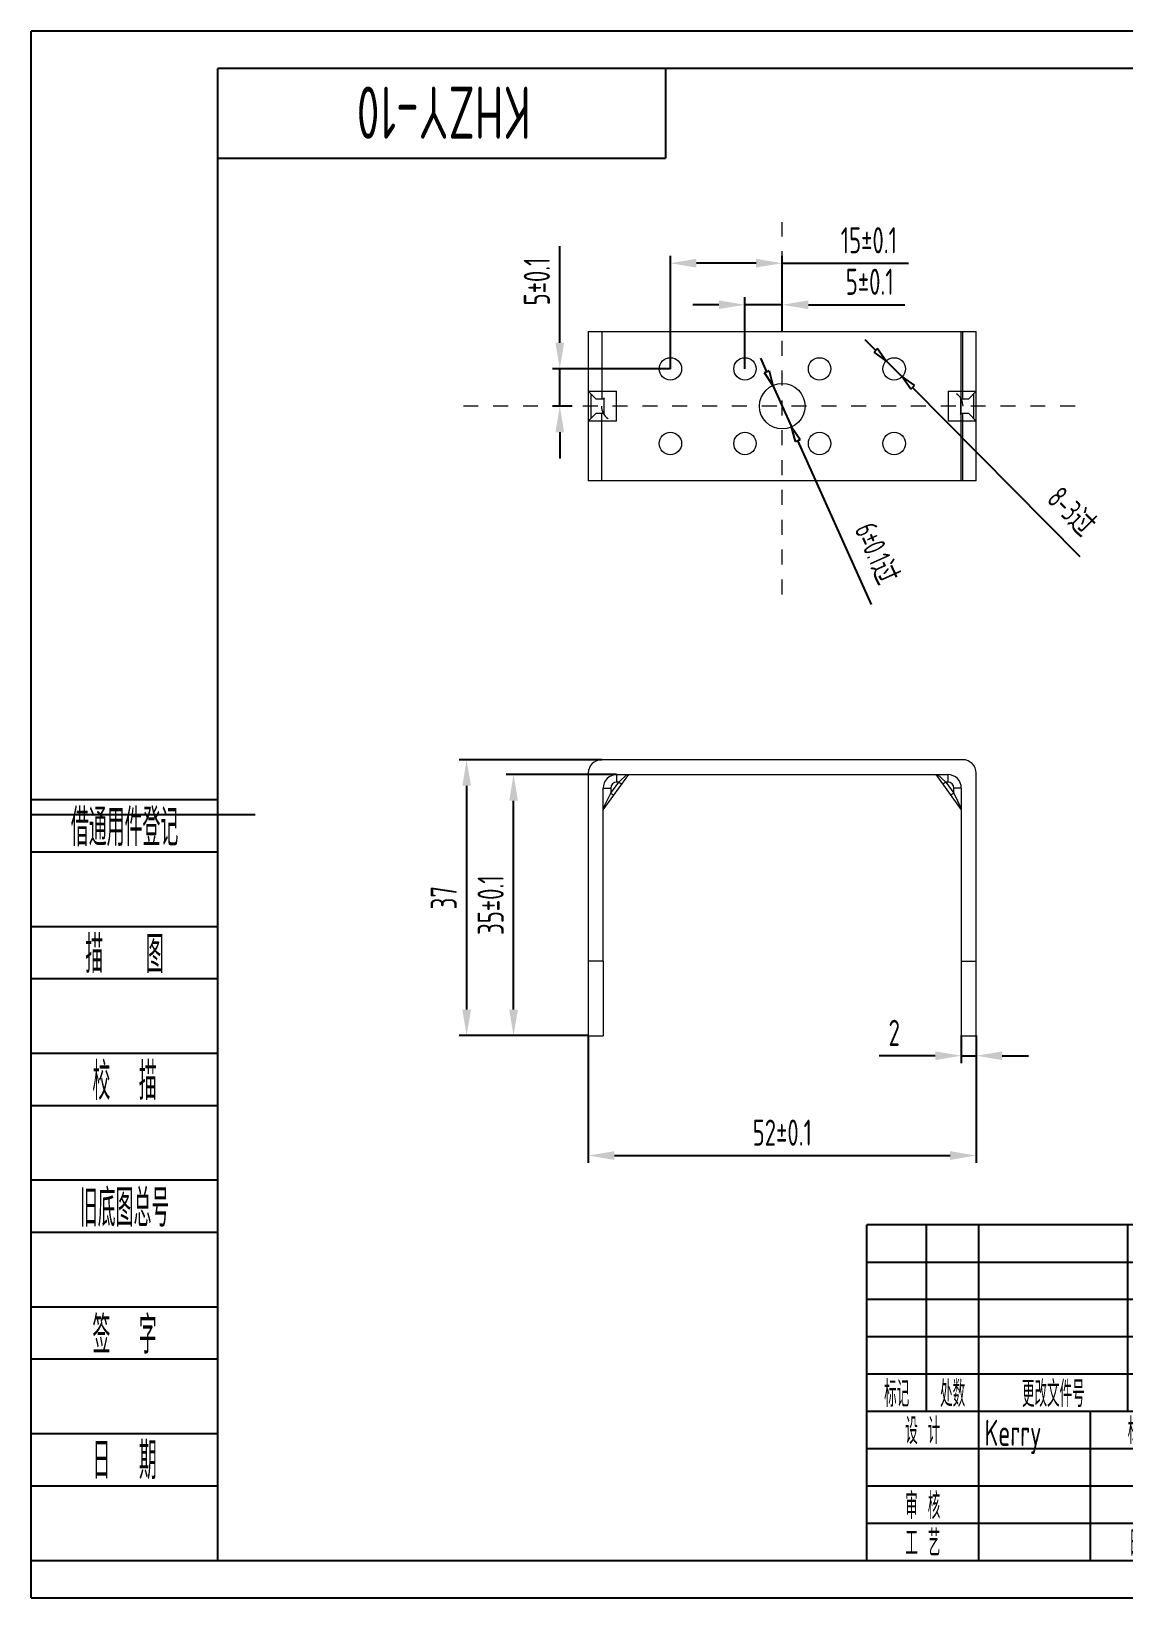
# Model space of a CAD drawing. Header units: inches. Extents: x -345 to 272, y -5 to 609.
# Drawn here: x -25 to 121.4, y -5 to 205 of the extents above; entities that cross this region are included whole.
import ezdxf
from ezdxf.enums import TextEntityAlignment as Align

# ---------------------------------------------------------------- set-up
doc = ezdxf.new("R2010")
doc.units = ezdxf.units.IN
doc.header["$MEASUREMENT"] = 0
doc.header["$PDMODE"] = 3
doc.header["$PDSIZE"] = 0.3125
doc.linetypes.add('DASHED', pattern=[0.2, 0.1, -0.1])
doc.layers.get('0').update_dxf_attribs({"linetype": 'CONTINUOUS'})
doc.layers.get('Defpoints').update_dxf_attribs({"linetype": 'CONTINUOUS'})
for name, color, linetype in [('02___PRT_ALL_AXES', 7, 'CONTINUOUS'), ('1轮廓实线层', 7, 'CONTINUOUS'), ('2细线层', 4, 'CONTINUOUS'), ('6文字层', 3, 'CONTINUOUS'), ('7标注层', 4, 'CONTINUOUS'), ('DIM', 211, 'CONTINUOUS')]:
    doc.layers.add(name, color=color, linetype=linetype)
doc.styles.add('PC_TEXTSTYLE', font='ISOCP.SHX', dxfattribs={"width": 0.707, "bigfont": 'GBCBIG.SHX'})
doc.dimstyles.new('GB_LINEAR', dxfattribs={"dimtxt": 3.5, "dimasz": 3.5, "dimexe": 1, "dimexo": 0, "dimgap": 1.5, "dimtad": 1, "dimdsep": 46, "dimtxsty": 'PC_TEXTSTYLE', "dimcen": 0, "dimclrd": 256, "dimclrt": 3, "dimadec": 0, "dimazin": 2, "dimtp": 0.1, "dimtm": 0.1, "dimtfac": 0.71, "dimtdec": 3, "dimtmove": 0, "dimatfit": 3, "dimfxl": 1, "dimtfill": 1, "dimarcsym": 0})

# ---------------------------------------------------------------- blocks, each defined once
blk = doc.blocks.new('ZwmFrameMain_A4^_^无分区图框^_^landscape')
at = {"layer": '1轮廓实线层'}
for p, q in [((0, 0), (0, 200)), ((267, 200), (0, 200)), ((-25, 100), (5, 100)), ((0, 0), (267, 0))]:
    blk.add_line(p, q, dxfattribs=at)
at = {"layer": '2细线层'}
for p, q in [((-25, -5), (-25, 205)), ((272, 205), (-25, 205)), ((-25, -5), (272, -5))]:
    blk.add_line(p, q, dxfattribs=at)
blk = doc.blocks.new('ZwmFrameMain_标题栏1')
at = {"layer": '1轮廓实线层'}
for p, q in [((-180, 0), (-180, 45)), ((0, 45), (-180, 45)), ((-172, 20), (-172, 45)), ((-165, 20), (-165, 45)), ((-145, 20), (-145, 45)), ((-130, 20), (-130, 45)), ((-120, 0), (-120, 45)), ((0, 0), (0, 45)), ((-60, 30), (0, 30)), ((-180, 20), (-60, 20)), ((-165, 0), (-165, 20)), ((-150, 0), (-150, 20)), ((-135, 0), (-135, 20)), ((-60, 15), (0, 15)), ((-180, 0), (0, 0))]:
    blk.add_line(p, q, dxfattribs=at)
at = {"layer": '1轮廓实线层', "color": 7}
for p, q in [((-60, 0), (-60, 45)), ((-180, 25), (-120, 25))]:
    blk.add_line(p, q, dxfattribs=at)
at = {"layer": '2细线层'}
for p, q in [((-180, 40), (-120, 40)), ((-180, 35), (-120, 35)), ((-180, 30), (-120, 30)), ((-90, 0), (-90, 20)), ((-75, 6), (-75, 20)), ((-180, 15), (-120, 15)), ((-120, 14), (-60, 14)), ((-112.5, 6), (-112.5, 14)), ((-105, 6), (-105, 14)), ((-97.5, 6), (-97.5, 14)), ((-180, 10), (-120, 10)), ((-180, 5), (-120, 5)), ((-120, 6), (-60, 6))]:
    blk.add_line(p, q, dxfattribs=at)
at = {"layer": '6文字层', "style": 'PC_TEXTSTYLE', "width": 0.667}
for s, p in [('标记', (-176, 22.5)), ('处数', (-168.5, 22.5)), (' 更改文件号 ', (-155, 22.5)), (' 签 字 ', (-137.5, 22.5)), (' 日期 ', (-125, 22.5)), (' 设 计 ', (-172.5, 17.51)), (' 标准化 ', (-142.5, 17.51)), (' 图 样 标 记 ', (-105, 17)), (' 重 量 ', (-82.5, 17)), (' 比 例 ', (-67.5, 17)), (' 审 核 ', (-172.5, 7.5)), (' 工 艺 ', (-172.5, 2.5)), (' 日 期 ', (-142.5, 2.5)), ('共       页', (-105, 3)), ('第       页', (-75, 3))]:
    blk.add_text(s, height=3.5, dxfattribs=at).set_placement(p, align=Align.MIDDLE)
at = {"layer": '6文字层', "style": 'PC_TEXTSTYLE', "flags": 8}
for tag, height, width, p, p2 in [('企业名称', 5, 3.445461, (-54.29, 34.82), (-5.27, 34.82)), ('产品名称或材料标记', 7, 1.034456, (-113.46, 28.64), (-66.42, 28.64)), ('图样名称', 5, 3.480264, (-54.79, 19.98), (-5.27, 19.98)), ('标准化', 3.5, 1.756036, (-133.83, 15.37), (-120.75, 15.37)), ('重量', 3.5, 2.448074, (-88.46, 7.54), (-76.55, 7.54)), ('比例', 3.5, 2.367734, (-73.35, 7.54), (-61.93, 7.54)), ('图样代号', 5, 3.489916, (-54.79, 5.63), (-5.52, 5.63)), ('审核', 3.5, 2.723972, (-163.99, 5.37), (-150.63, 5.37)), ('工艺', 3.5, 2.851598, (-164.21, 0.37), (-150.89, 0.37)), ('共几页', 3.5, 0.953151, (-108.58, 1.48), (-101.56, 1.48)), ('日期', 3.5, 2.733185, (-133.83, 0.37), (-120.75, 0.37))]:
    blk.add_attdef(tag, text='', height=height, dxfattribs=dict(at, width=width)).set_placement(p, p2, align=Align.FIT)
at = {"layer": '6文字层', "style": 'PC_TEXTSTYLE', "width": 9.901758, "flags": 8}
blk.add_attdef('设计', text='', height=3.5, rotation=359.5768, dxfattribs=at).set_placement((-164.23, 15.37), (-150.37, 15.27), align=Align.FIT)
at = {"layer": '6文字层', "color": 3, "style": 'PC_TEXTSTYLE', "width": 0.96618, "flags": 8}
blk.add_attdef('第几页', text='', height=3.5, dxfattribs=at).set_placement((-78.29, 1.5), (-71.16, 1.5), align=Align.FIT)
at = {"layer": '6文字层', "color": 0, "style": 'PC_TEXTSTYLE', "width": 0.715273, "flags": 8}
blk.add_attdef('图纸张数', text='', height=3.5, dxfattribs=at).set_placement((-2.66, -3.87), (4.46, -3.87), align=Align.FIT)
blk = doc.blocks.new('ZwmFrameMain_图样代号')
at = {"layer": '2细线层', "linetype": 'Continuous'}
for p in [(60, 0), (0, -12)]:
    blk.add_line(p, (60, -12), dxfattribs=at)
at = {"layer": '6文字层', "style": 'PC_TEXTSTYLE', "width": 2.827942}
blk.add_attdef('图样代号', text='', height=7, rotation=180, dxfattribs=at).set_placement((58.24, -2.4), (2.35, -2.4), align=Align.FIT)
blk = doc.blocks.new('ZwmFrameMain_附加栏')
at = {"layer": '2细线层'}
for p, q in [((-25, 102), (0, 102)), ((-25, 95), (0, 95)), ((-25, 85), (0, 85)), ((-25, 78), (0, 78)), ((-25, 68), (0, 68)), ((-25, 61), (0, 61)), ((-25, 51), (0, 51)), ((-25, 44), (0, 44)), ((-25, 34), (0, 34)), ((-25, 27), (0, 27)), ((-25, 17), (0, 17)), ((-25, 10), (0, 10)), ((-25, 0), (0, 0))]:
    blk.add_line(p, q, dxfattribs=at)
at = {"layer": '6文字层', "color": 3, "style": 'PC_TEXTSTYLE'}
for s, width, p in [('借通用件登记', 0.667, (-12.5, 98.5)), ('描   图', 0.6667, (-12.5, 81.5)), ('校  描', 0.667, (-12.5, 64.5)), ('旧底图总号', 0.667, (-12.5, 47.5)), ('签  字', 0.667, (-12.5, 30.5)), ('日  期', 0.667, (-12.49, 13.6))]:
    blk.add_text(s, height=5, dxfattribs=dict(at, width=width)).set_placement(p, align=Align.MIDDLE)
at = {"layer": '6文字层', "style": 'PC_TEXTSTYLE'}
for tag, width, p, p2 in [('借通用件登记', 0.671328, (-23.44, 86.36), (-1.25, 86.36)), ('描图', 2.120922, (-23.44, 69.36), (-1.25, 69.36)), ('校图', 2.149976, (-23.75, 52.06), (-1.25, 52.06)), ('旧底图总号', 0.761452, (-22.84, 35.67), (-1.86, 35.67)), ('签字', 2.026939, (-23.14, 18.37), (-1.56, 18.37)), ('日期', 1.89999, (-22.84, 1.37), (-2.17, 1.37))]:
    blk.add_attdef(tag, text='', height=5, dxfattribs=dict(at, width=width)).set_placement(p, p2, align=Align.FIT)
blk = doc.blocks.new('*D22')
at = {"layer": '7标注层', "color": 0, "lineweight": -2}
for p, q in [((99.66, 70.35), (99.66, 66.66)), ((101.66, 70.35), (101.66, 66.66))]:
    blk.add_line(p, q, dxfattribs=at)
at = {"layer": '7标注层', "lineweight": -2}
for p, q in [((96.16, 67.66), (88.67, 67.66)), ((99.66, 67.66), (101.66, 67.66)), ((105.16, 67.66), (108.66, 67.66))]:
    blk.add_line(p, q, dxfattribs=at)
at = {"layer": '7标注层'}
for points in [[(96.16, 67.07), (96.16, 68.24), (99.66, 67.66)], [(105.16, 68.24), (105.16, 67.07), (101.66, 67.66)]]:
    blk.add_solid(points, dxfattribs=at)
at = {"layer": 'Defpoints', "color": 0}
for p in [(99.66, 70.35), (101.66, 70.35), (101.66, 67.66)]:
    blk.add_point(p, dxfattribs=at)
at = {"layer": '7标注层', "color": 3, "insert": (90.67, 70.73), "char_height": 3.5, "attachment_point": 5, "style": 'PC_TEXTSTYLE', "bg_fill": 3, "box_fill_scale": 1.25, "bg_fill_color": 257, "bg_fill_transparency": 0}
blk.add_mtext('2', dxfattribs=at)
blk = doc.blocks.new('*D23')
at = {"layer": '7标注层', "color": 0, "lineweight": -2}
for p, q in [((49.66, 70.35), (49.66, 53.28)), ((101.66, 70.35), (101.66, 53.28))]:
    blk.add_line(p, q, dxfattribs=at)
at = {"layer": '7标注层', "lineweight": -2}
blk.add_line((53.16, 54.28), (98.16, 54.28), dxfattribs=at)
at = {"layer": '7标注层'}
for points in [[(53.16, 54.86), (53.16, 53.69), (49.66, 54.28)], [(98.16, 53.69), (98.16, 54.86), (101.66, 54.28)]]:
    blk.add_solid(points, dxfattribs=at)
at = {"layer": 'Defpoints', "color": 0}
for p in [(49.66, 70.35), (101.66, 70.35), (101.66, 54.28)]:
    blk.add_point(p, dxfattribs=at)
at = {"layer": '7标注层', "color": 3, "insert": (75.66, 57.35), "char_height": 3.5, "attachment_point": 5, "style": 'PC_TEXTSTYLE', "bg_fill": 3, "box_fill_scale": 1.25, "bg_fill_color": 257, "bg_fill_transparency": 0}
blk.add_mtext('52%%P0.1', dxfattribs=at)
blk = doc.blocks.new('*D38')
at = {"layer": '7标注层', "color": 0, "lineweight": -2}
for p, q in [((53.46, 105.35), (38.64, 105.35)), ((49.66, 70.35), (38.64, 70.35))]:
    blk.add_line(p, q, dxfattribs=at)
at = {"layer": '7标注层', "lineweight": -2}
blk.add_line((39.64, 73.85), (39.64, 101.85), dxfattribs=at)
at = {"layer": '7标注层'}
for points in [[(40.23, 101.85), (39.06, 101.85), (39.64, 105.35)], [(39.06, 73.85), (40.23, 73.85), (39.64, 70.35)]]:
    blk.add_solid(points, dxfattribs=at)
at = {"layer": 'Defpoints', "color": 0}
for p in [(39.64, 105.35), (53.46, 105.35), (49.66, 70.35)]:
    blk.add_point(p, dxfattribs=at)
at = {"layer": '7标注层', "color": 3, "insert": (36.57, 87.85), "char_height": 3.5, "attachment_point": 5, "rotation": 90, "style": 'PC_TEXTSTYLE', "bg_fill": 3, "box_fill_scale": 1.25, "bg_fill_color": 257, "bg_fill_transparency": 0}
blk.add_mtext('35%%p0.1', dxfattribs=at)
blk = doc.blocks.new('*D28')
at = {"layer": '7标注层', "lineweight": -2}
for p, q in [((45.84, 163.24), (45.84, 176.18)), ((45.84, 154.74), (45.84, 159.74)), ((45.84, 151.24), (45.84, 147.74))]:
    blk.add_line(p, q, dxfattribs=at)
at = {"layer": '7标注层', "color": 0, "lineweight": -2}
for p, q in [((60.66, 159.74), (44.84, 159.74)), ((47.49, 154.74), (44.84, 154.74))]:
    blk.add_line(p, q, dxfattribs=at)
at = {"layer": '7标注层'}
for points in [[(45.25, 163.24), (46.42, 163.24), (45.84, 159.74)], [(46.42, 151.24), (45.25, 151.24), (45.84, 154.74)]]:
    blk.add_solid(points, dxfattribs=at)
at = {"layer": 'Defpoints', "color": 0}
for p in [(45.84, 159.74), (60.66, 159.74), (47.49, 154.74)]:
    blk.add_point(p, dxfattribs=at)
at = {"layer": '7标注层', "color": 3, "insert": (42.76, 171.46), "char_height": 3.5, "attachment_point": 5, "rotation": 90, "style": 'PC_TEXTSTYLE', "bg_fill": 3, "box_fill_scale": 1.25, "bg_fill_color": 257, "bg_fill_transparency": 0}
blk.add_mtext('5%%p0.1', dxfattribs=at)
blk = doc.blocks.new('*D29')
at = {"layer": '7标注层', "lineweight": -2}
for p, q in [((67.16, 168.34), (63.66, 168.34)), ((75.66, 168.34), (70.66, 168.34)), ((79.16, 168.34), (92.1, 168.34))]:
    blk.add_line(p, q, dxfattribs=at)
at = {"layer": '7标注层', "color": 0, "lineweight": -2}
for p, q in [((70.66, 159.74), (70.66, 169.34)), ((75.66, 164.74), (75.66, 169.34))]:
    blk.add_line(p, q, dxfattribs=at)
at = {"layer": '7标注层'}
for points in [[(67.16, 167.76), (67.16, 168.93), (70.66, 168.34)], [(79.16, 168.93), (79.16, 167.76), (75.66, 168.34)]]:
    blk.add_solid(points, dxfattribs=at)
at = {"layer": 'Defpoints', "color": 0}
for p in [(70.66, 168.34), (75.66, 164.74), (70.66, 159.74)]:
    blk.add_point(p, dxfattribs=at)
at = {"layer": '7标注层', "color": 3, "insert": (87.38, 171.42), "char_height": 3.5, "attachment_point": 5, "style": 'PC_TEXTSTYLE', "bg_fill": 3, "box_fill_scale": 1.25, "bg_fill_color": 257, "bg_fill_transparency": 0}
blk.add_mtext('5%%p0.1', dxfattribs=at)
blk = doc.blocks.new('*D30')
at = {"layer": '7标注层', "color": 0, "lineweight": -2}
for p, q in [((60.66, 159.74), (60.66, 174.91)), ((75.66, 164.74), (75.66, 174.91))]:
    blk.add_line(p, q, dxfattribs=at)
at = {"layer": '7标注层', "lineweight": -2}
for p, q in [((72.16, 173.91), (64.16, 173.91)), ((75.66, 173.91), (92.6, 173.91))]:
    blk.add_line(p, q, dxfattribs=at)
at = {"layer": '7标注层'}
for points in [[(64.16, 174.5), (64.16, 173.33), (60.66, 173.91)], [(72.16, 173.33), (72.16, 174.5), (75.66, 173.91)]]:
    blk.add_solid(points, dxfattribs=at)
at = {"layer": 'Defpoints', "color": 0}
for p in [(60.66, 173.91), (75.66, 164.74), (60.66, 159.74)]:
    blk.add_point(p, dxfattribs=at)
at = {"layer": '7标注层', "color": 3, "insert": (87.27, 176.99), "char_height": 3.5, "attachment_point": 5, "style": 'PC_TEXTSTYLE', "bg_fill": 3, "box_fill_scale": 1.25, "bg_fill_color": 257, "bg_fill_transparency": 0}
blk.add_mtext('15%%p0.1', dxfattribs=at)
blk = doc.blocks.new('_ClosedBlank')
at = {"color": 0, "linetype": 'ByBlock', "lineweight": -2}
for p, q in [((-1, 0.17), (0, 0)), ((-1, 0.17), (-1, -0.17)), ((0, 0), (-1, -0.17))]:
    blk.add_line(p, q, dxfattribs=at)
blk = doc.blocks.new('*D36')
at = {"layer": '7标注层', "lineweight": -2}
for p, q in [((88.2, 162.23), (86.79, 163.65)), ((89.61, 160.81), (91.72, 158.68)), ((115.61, 134.55), (93.12, 157.25))]:
    blk.add_line(p, q, dxfattribs=at)
at = {"layer": 'Defpoints', "color": 0}
for p in [(89.61, 160.81), (91.72, 158.68)]:
    blk.add_point(p, dxfattribs=at)
at = {"layer": '7标注层', "lineweight": -2, "xscale": 2, "yscale": 2, "zscale": 2}
for p, rotation in [((89.61, 160.81), 314.7158389723439), ((91.72, 158.68), 134.7158389723439)]:
    blk.add_blockref('_ClosedBlank', p, dxfattribs=dict(at, rotation=rotation))
at = {"layer": '7标注层', "color": 3, "insert": (114.41, 140.57), "char_height": 3, "attachment_point": 5, "rotation": 314.7158, "style": 'PC_TEXTSTYLE', "bg_fill": 3, "box_fill_scale": 1.25, "bg_fill_color": 257, "bg_fill_transparency": 0}
blk.add_mtext('8-3{\\fSimSun|b0|i0|c134|p54;过}', dxfattribs=at)
blk = doc.blocks.new('*D31')
at = {"layer": '7标注层', "lineweight": -2}
for p, q in [((73.59, 159.35), (72.77, 161.17)), ((74.41, 157.52), (76.91, 151.96)), ((87.64, 128.16), (77.74, 150.14))]:
    blk.add_line(p, q, dxfattribs=at)
at = {"layer": 'Defpoints', "color": 0}
for p in [(74.41, 157.52), (76.91, 151.96)]:
    blk.add_point(p, dxfattribs=at)
at = {"layer": '7标注层', "lineweight": -2, "xscale": 2, "yscale": 2, "zscale": 2}
for p, rotation in [((74.41, 157.52), 294.2546900417092), ((76.91, 151.96), 114.2546900417092)]:
    blk.add_blockref('_ClosedBlank', p, dxfattribs=dict(at, rotation=rotation))
at = {"layer": '7标注层', "color": 3, "insert": (88.27, 134.99), "char_height": 3, "attachment_point": 5, "rotation": 294.2547, "style": 'PC_TEXTSTYLE', "bg_fill": 3, "box_fill_scale": 1.25, "bg_fill_color": 257, "bg_fill_transparency": 0}
blk.add_mtext('6%%p0.1{\\fSimSun|b0|i0|c134|p54;过}', dxfattribs=at)
blk = doc.blocks.new('*D37')
at = {"layer": '7标注层', "color": 0, "lineweight": -2}
for p, q in [((51.46, 107.35), (32.35, 107.35)), ((49.66, 70.35), (32.35, 70.35))]:
    blk.add_line(p, q, dxfattribs=at)
at = {"layer": '7标注层', "lineweight": -2}
blk.add_line((33.35, 103.85), (33.35, 73.85), dxfattribs=at)
at = {"layer": '7标注层'}
for points in [[(33.94, 103.85), (32.77, 103.85), (33.35, 107.35)], [(32.77, 73.85), (33.94, 73.85), (33.35, 70.35)]]:
    blk.add_solid(points, dxfattribs=at)
at = {"layer": 'Defpoints', "color": 0}
for p in [(51.46, 107.35), (33.35, 70.35), (49.66, 70.35)]:
    blk.add_point(p, dxfattribs=at)
at = {"layer": '7标注层', "color": 3, "insert": (30.28, 88.85), "char_height": 3.5, "attachment_point": 5, "rotation": 90, "style": 'PC_TEXTSTYLE', "bg_fill": 3, "box_fill_scale": 1.25, "bg_fill_color": 257, "bg_fill_transparency": 0}
blk.add_mtext('37', dxfattribs=at)

msp = doc.modelspace()

# ---------------------------------------------------------------- linework, layer by layer
at = {"color": 7, "linetype": 'Continuous', "lineweight": 5}
for p, q in [((99.862, 107.346), (51.462, 107.346)), ((96.235, 105.346), (99.662, 100.648)), ((96.489, 105.346), (97.583, 104.346)), ((97.862, 105.346), (97.862, 104.346)), ((97.583, 104.346), (97.179, 104.051)), ((97.862, 104.346), (97.583, 104.346)), ((97.583, 104.346), (98.662, 102.867)), ((99.662, 103.546), (98.662, 103.546)), ((98.662, 102.867), (98.662, 103.546)), ((98.662, 102.867), (98.258, 102.572)), ((98.662, 102.867), (99.662, 100.811)), ((99.662, 80.346), (101.662, 80.346))]:
    msp.add_line(p, q, dxfattribs=at)
for centre, radius in [((99.862, 105.546), 1.8), ((97.862, 103.546), 1.8), ((97.862, 103.546), 0.8)]:
    msp.add_arc(centre, radius, 0, 90, dxfattribs=at)

# ---------------------------------------------------------------- block references
at = {"layer": '7标注层'}
for name in ['ZwmFrameMain_A4^_^无分区图框^_^landscape', 'ZwmFrameMain_附加栏']:
    msp.add_blockref(name, (0, 0), dxfattribs=at)
ref = msp.add_blockref('ZwmFrameMain_图样代号', (0, 200), dxfattribs=at)
ref.add_attrib('图样代号', 'KHZY-10', dxfattribs={"layer": '6文字层', "height": 7, "rotation": 180, "style": 'PC_TEXTSTYLE', "width": 0.707}).set_placement((30.293, 197.597), align=Align.CENTER)
ref = msp.add_blockref('ZwmFrameMain_标题栏1', (267, 0), dxfattribs=at)
ref.add_attrib('产品名称或材料标记', '5052铝', dxfattribs={"layer": '6文字层', "height": 7, "style": 'PC_TEXTSTYLE', "width": 0.707}).set_placement((177.058, 28.635), align=Align.CENTER)
ref.add_attrib('设计', 'Kerry', (102.771, 15.372), dxfattribs={"layer": '6文字层', "height": 3.5, "rotation": 359.57685, "style": 'PC_TEXTSTYLE', "width": 0.707})
ref.add_attrib('日期', '2024/3/4', dxfattribs={"layer": '6文字层', "height": 3.5, "style": 'PC_TEXTSTYLE', "width": 0.661599}).set_placement((133.165, 0.371), (146.248, 0.371), align=Align.FIT)
ref.add_attrib('图样名称', 'U型舵盘支架（37mm)', dxfattribs={"layer": '6文字层', "height": 5, "style": 'PC_TEXTSTYLE', "width": 0.707}).set_placement((236.973, 19.978), align=Align.CENTER)
ref.add_attrib('图样代号', 'KHZY-10', dxfattribs={"layer": '6文字层', "height": 5, "style": 'PC_TEXTSTYLE', "width": 0.707}).set_placement((236.85, 5.63), align=Align.CENTER)
ref.add_attrib('比例', '1:1', dxfattribs={"layer": '6文字层', "height": 3.5, "style": 'PC_TEXTSTYLE', "width": 0.707}).set_placement((199.359, 7.542), align=Align.CENTER)

# ---------------------------------------------------------------- next in the draw order: dimensions: what is measured, and where the dimension line sits
dim = msp.add_linear_dim(base=(45.837, 159.742), p1=(47.487, 154.742), p2=(60.662, 159.742), angle=90, text='<>%%p0.1', dimstyle='GB_LINEAR', override={"dimtvp": 0.1, "dimtfill": 1, "dimtfillclr": 0}, dxfattribs=at)
dim.commit()
dim.dimension.update_dxf_attribs({"geometry": '*D28', "text_midpoint": (45.837, 171.459), "dimtype": 160})
dim = msp.add_linear_dim(base=(70.662, 168.344), p1=(75.662, 164.742), p2=(70.662, 159.742), text='<>%%p0.1', dimstyle='GB_LINEAR', override={"dimtvp": 0.1, "dimtfill": 1, "dimtfillclr": 0}, dxfattribs=at)
dim.commit()
dim.dimension.update_dxf_attribs({"geometry": '*D29', "text_midpoint": (87.379, 168.344), "dimtype": 160})
dim = msp.add_linear_dim(base=(101.662, 67.656), p1=(99.662, 70.346), p2=(101.662, 70.346), dimstyle='GB_LINEAR', override={"dimtvp": 0.1, "dimtfill": 1, "dimtfillclr": 0}, dxfattribs=at)
dim.commit()
dim.dimension.update_dxf_attribs({"geometry": '*D22', "text_midpoint": (90.667, 67.656), "dimtype": 160})

# ---------------------------------------------------------------- next in the draw order: linework, layer by layer
at = {"color": 7, "linetype": 'Continuous', "lineweight": 5}
for p, q in [((49.662, 164.742), (49.662, 144.742)), ((51.462, 164.742), (51.462, 155.742)), ((49.662, 156.742), (50.662, 155.742)), ((49.662, 156.742), (53.426, 156.742)), ((50.004, 156.4), (50.004, 153.084)), ((50.662, 155.742), (51.688, 155.742)), ((51.768, 155.86), (51.688, 155.742)), ((51.768, 153.623), (51.768, 155.86)), ((53.426, 152.742), (53.426, 156.742)), ((49.662, 152.742), (50.662, 153.742)), ((51.688, 153.742), (50.662, 153.742)), ((51.462, 144.742), (51.462, 153.742)), ((51.688, 153.742), (51.768, 153.623)), ((53.426, 152.742), (49.662, 152.742))]:
    msp.add_line(p, q, dxfattribs=at)
msp.add_ellipse((53.426, 154.742), major_axis=(-2, 0), ratio=1, start_param=0, end_param=0.9773844, dxfattribs=at)
at = {"layer": '02___PRT_ALL_AXES', "color": 7, "linetype": 'Continuous', "lineweight": 5}
msp.add_circle((60.662, 149.742), 1.5, dxfattribs=at)
at = {"layer": 'DIM', "color": 1, "linetype": 'DASHED', "lineweight": 5, "ltscale": 20}
msp.add_line((114.917, 154.742), (31.537, 154.742), dxfattribs=at)

# ---------------------------------------------------------------- next in the draw order: dimensions: what is measured, and where the dimension line sits
at = {"layer": '7标注层'}
for base, p1, p2, text, picture, middle in [((60.662, 173.914), (75.662, 164.742), (60.662, 159.742), '<>%%p0.1', '*D30', (87.267, 173.914)), ((101.662, 54.277), (49.662, 70.346), (101.662, 70.346), '<>%%P0.1', '*D23', (75.662, 54.277))]:
    dim = msp.add_linear_dim(base=base, p1=p1, p2=p2, text=text, dimstyle='GB_LINEAR', override={"dimtvp": 0.1, "dimtfill": 1, "dimtfillclr": 0}, dxfattribs=at)
    dim.commit()
    dim.dimension.update_dxf_attribs({"geometry": picture, "text_midpoint": middle, "dimtype": 160})

# ---------------------------------------------------------------- next in the draw order: linework, layer by layer
at = {"color": 7, "linetype": 'Continuous', "lineweight": 5}
for p, q in [((49.662, 164.742), (101.662, 164.742)), ((101.662, 70.346), (101.662, 105.546)), ((99.662, 103.546), (99.662, 70.346)), ((99.662, 70.346), (101.662, 70.346))]:
    msp.add_line(p, q, dxfattribs=at)
at = {"layer": '02___PRT_ALL_AXES', "color": 7, "linetype": 'Continuous', "lineweight": 5}
msp.add_circle((60.662, 159.742), 1.5, dxfattribs=at)
at = {"layer": 'DIM', "color": 1, "linetype": 'DASHED', "lineweight": 5, "ltscale": 20}
msp.add_line((75.662, 129.514), (75.662, 179.414), dxfattribs=at)

# ---------------------------------------------------------------- next in the draw order: dimensions: what is measured, and where the dimension line sits
at = {"layer": '7标注层'}
dim = msp.add_diameter_dim_2p(p1=(89.607, 160.808), p2=(91.717, 158.676), text='8-<>{\\fSimSun|b0|i0|c134|p54;过}', dimstyle='GB_LINEAR', override={"dimtxt": 3, "dimasz": 2, "dimexe": 0.396, "dimexo": 0.1375, "dimdec": 0, "dimzin": 0, "dimpost": '<>', "dimblk": 'ClosedBlank', "dimcen": 0.198, "dimtp": 0, "dimtm": 0, "dimldrblk": 'ClosedBlank', "dimtvp": 0.1, "dimtfill": 1, "dimtfillclr": 0, "dimtzin": 0}, dxfattribs=at)
dim.commit()
dim.dimension.update_dxf_attribs({"geometry": '*D36', "text_midpoint": (112.007, 138.184), "dimtype": 163})
dim = msp.add_linear_dim(base=(39.642, 105.346), p1=(49.662, 70.346), p2=(53.462, 105.346), angle=90, text='<>%%p0.1', dimstyle='GB_LINEAR', override={"dimtvp": 0.1, "dimtfill": 1, "dimtfillclr": 0}, dxfattribs=at)
dim.commit()
dim.dimension.update_dxf_attribs({"geometry": '*D38', "text_midpoint": (36.566, 87.846)})

# ---------------------------------------------------------------- next in the draw order: linework, layer by layer
at = {"color": 7, "linetype": 'Continuous', "lineweight": 5}
for p, q in [((99.662, 144.742), (99.662, 164.742)), ((99.862, 155.742), (99.862, 164.742)), ((101.662, 144.742), (101.662, 164.742)), ((97.898, 156.742), (101.662, 156.742)), ((97.898, 156.742), (97.898, 152.742)), ((99.636, 155.742), (99.556, 155.86)), ((99.556, 155.86), (99.556, 153.623)), ((99.636, 155.742), (100.662, 155.742)), ((100.662, 155.742), (101.662, 156.742)), ((101.32, 153.084), (101.32, 156.4)), ((99.556, 153.623), (99.636, 153.742)), ((100.662, 153.742), (99.636, 153.742)), ((99.862, 144.742), (99.862, 153.742)), ((100.662, 153.742), (101.662, 152.742)), ((101.662, 152.742), (97.898, 152.742)), ((49.662, 105.546), (49.662, 70.346)), ((51.662, 100.648), (55.089, 105.346)), ((53.462, 105.346), (53.462, 104.346)), ((53.462, 105.346), (97.862, 105.346)), ((53.741, 104.346), (54.835, 105.346)), ((51.662, 80.346), (51.662, 103.546)), ((51.662, 103.546), (52.662, 103.546)), ((52.662, 102.867), (53.741, 104.346)), ((52.662, 103.546), (52.662, 102.867)), ((53.741, 104.346), (53.462, 104.346)), ((53.741, 104.346), (54.145, 104.051)), ((51.662, 100.811), (52.662, 102.867)), ((52.662, 102.867), (53.066, 102.572)), ((51.662, 80.346), (49.662, 80.346))]:
    msp.add_line(p, q, dxfattribs=at)
for centre, radius in [((51.462, 105.546), 1.8), ((53.462, 103.546), 1.8), ((53.462, 103.546), 0.8)]:
    msp.add_arc(centre, radius, 90, 180, dxfattribs=at)
msp.add_ellipse((97.898, 154.742), major_axis=(2, 0), ratio=1, start_param=0, end_param=0.9773844, dxfattribs=at)
at = {"layer": '02___PRT_ALL_AXES', "color": 7, "linetype": 'Continuous', "lineweight": 5}
for p in [(51.662, 80.346), (49.662, 70.346)]:
    msp.add_line(p, (51.662, 70.346), dxfattribs=at)

# ---------------------------------------------------------------- next in the draw order: dimensions: what is measured, and where the dimension line sits
at = {"layer": '7标注层'}
dim = msp.add_diameter_dim_2p(p1=(74.409, 157.523), p2=(76.915, 151.961), text='<>%%p0.1{\\fSimSun|b0|i0|c134|p54;过}', dimstyle='GB_LINEAR', override={"dimtxt": 3, "dimasz": 2, "dimexe": 0.396, "dimexo": 0.1375, "dimdec": 0, "dimzin": 0, "dimpost": '<>', "dimblk": 'ClosedBlank', "dimcen": 0.198, "dimtp": 0, "dimtm": 0, "dimldrblk": 'ClosedBlank', "dimtvp": 0.1, "dimtfill": 1, "dimtfillclr": 0, "dimtzin": 0}, dxfattribs=at)
dim.commit()
dim.dimension.update_dxf_attribs({"geometry": '*D31', "text_midpoint": (85.187, 133.602), "dimtype": 163})

# ---------------------------------------------------------------- next in the draw order: linework, layer by layer
at = {"color": 7, "linetype": 'Continuous', "lineweight": 5}
msp.add_line((101.662, 144.742), (49.662, 144.742), dxfattribs=at)
at = {"layer": '02___PRT_ALL_AXES', "color": 7, "linetype": 'Continuous', "lineweight": 5}
for centre, radius in [((70.662, 159.742), 1.5), ((80.662, 159.742), 1.5), ((90.662, 159.742), 1.5), ((75.662, 154.742), 3.05), ((70.662, 149.742), 1.5), ((80.662, 149.742), 1.5), ((90.662, 149.742), 1.5)]:
    msp.add_circle(centre, radius, dxfattribs=at)

# ---------------------------------------------------------------- next in the draw order: dimensions: what is measured, and where the dimension line sits
at = {"layer": '7标注层'}
dim = msp.add_linear_dim(base=(33.354, 70.346), p1=(51.462, 107.346), p2=(49.662, 70.346), angle=90, dimstyle='GB_LINEAR', override={"dimscale": 1, "dimgap": 1.5, "dimtad": 1, "dimjust": 0, "dimdec": 2, "dimlfac": 1, "dimse1": 0, "dimse2": 0, "dimsd1": 0, "dimsd2": 0, "dimclrd": 256, "dimclre": 0, "dimtofl": 1, "dimtvp": 0.1}, dxfattribs=at)
dim.commit()
dim.dimension.update_dxf_attribs({"geometry": '*D37', "text_midpoint": (30.279, 88.846)})

doc.saveas('drawing.dxf')
